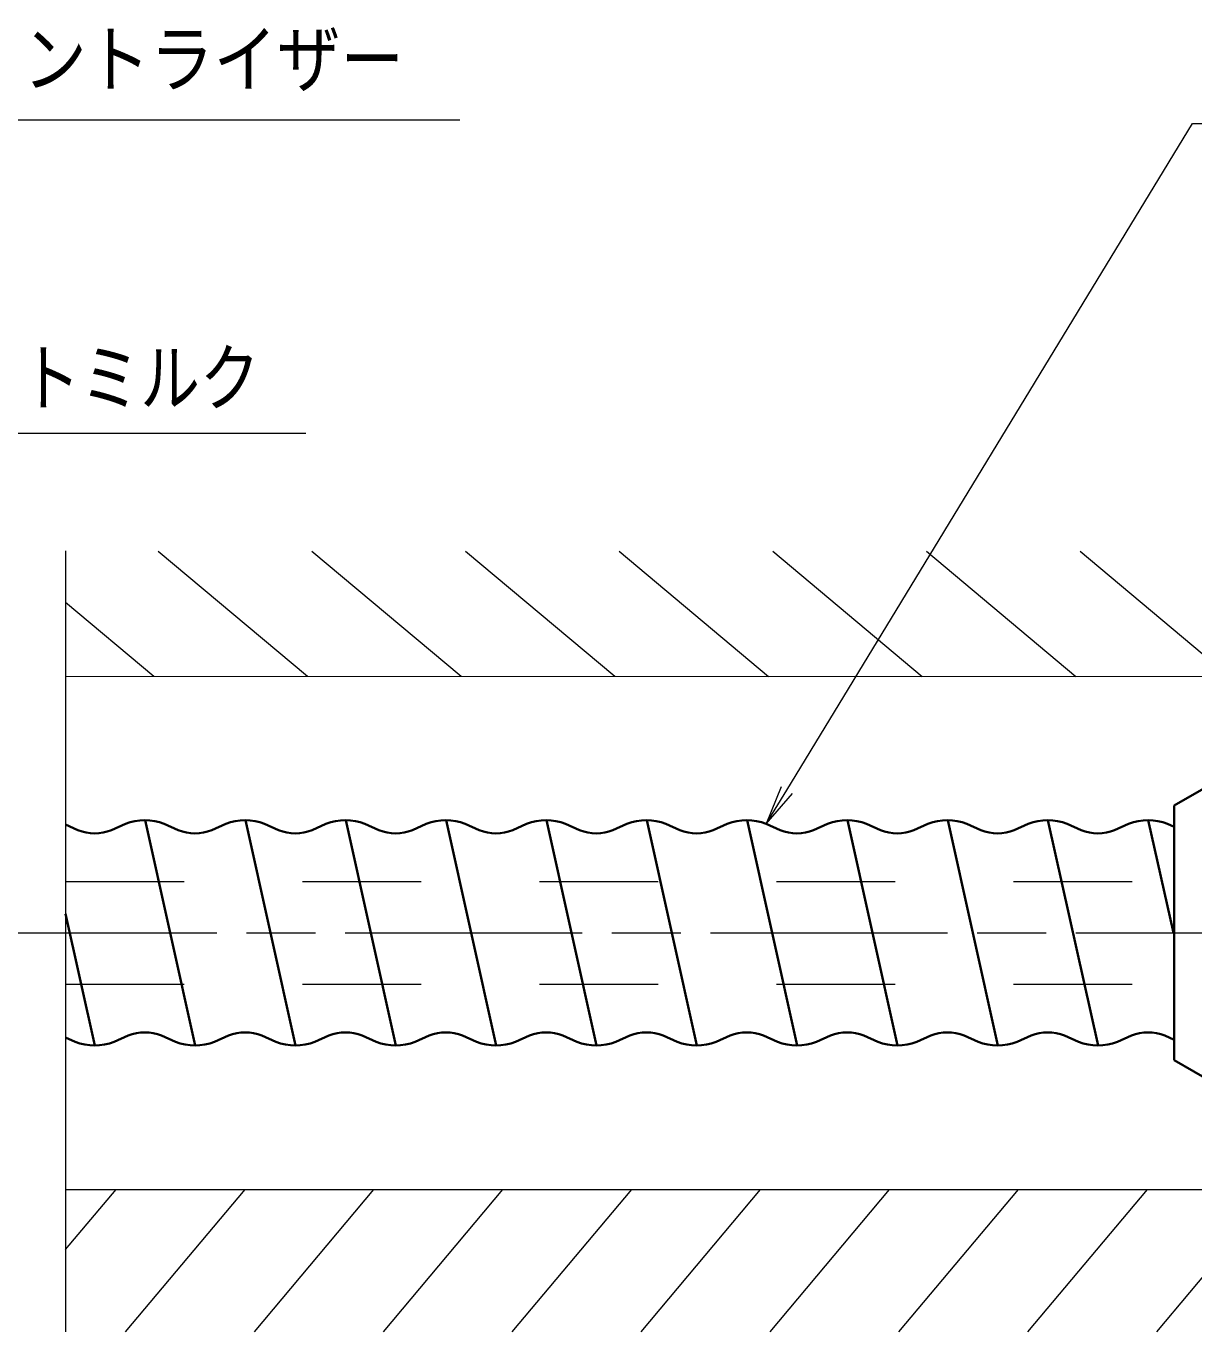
# Model space of a CAD drawing. Units: millimetres at full size, sheet at 1:2.5; details may follow other scales. Extents: x 1766 to 3446, y 896 to 2099.
# Drawn here: x 2776.2 to 2924, y 1710.5 to 1875.9 of the extents above; entities that cross this region are included whole.
import ezdxf
from ezdxf.enums import TextEntityAlignment as Align

# ---------------------------------------------------------------- set-up
doc = ezdxf.new("R2010")
doc.units = ezdxf.units.MM
doc.header["$LTSCALE"] = 2.5
doc.linetypes.add('CHAIN', pattern=[18.5, 12, -1.5, 3.5, -1.5])
doc.linetypes.add('DASHED_SPACED', pattern=[12, 6, -6])
for name, color, linetype, lineweight in [('1外形線', 7, 'Continuous', 35), ('2細い実線', 3, 'Continuous', 20), ('3隠れ線', 2, 'DASHED_SPACED', 13), ('4中心線', 1, 'CHAIN', 15), ('6寸法線', 4, 'Continuous', 13)]:
    doc.layers.add(name, color=color, linetype=linetype, lineweight=lineweight)
doc.layers.add('9文字', color=7, linetype='Continuous')
doc.styles.add('ＭＳ Ｐゴシック', font='')
doc.styles.get('ＭＳ Ｐゴシック').set_extended_font_data('MS PGothic')

# ---------------------------------------------------------------- blocks, each defined once
blk = doc.blocks.new('open_arrow')
at = {"color": 0, "linetype": 'Continuous', "lineweight": -2}
blk.add_lwpolyline([(7.5, 1.25), (0, 0), (7.5, -1.25)], dxfattribs=at)

msp = doc.modelspace()

# ---------------------------------------------------------------- hatches: boundary and pattern name
at = {"layer": '2細い実線'}
h = msp.add_hatch(dxfattribs=at)
h.set_pattern_fill('USER', color=256, style=0, pattern_type=2)
h.set_pattern_definition([(140, (-2094.948, 2288.265), (-8.03485, -9.57556), [])])
h.paths.add_polyline_path([(3107.044, 1793.496), (3106.867, 1809.332), (2781.169, 1809.399), (2781.169, 1793.537)])
h = msp.add_hatch(dxfattribs=at)
h.set_pattern_fill('USER', color=256, style=0, pattern_type=2)
h.set_pattern_definition([(50, (-2094.948, 2288.265), (-9.57556, 8.03485), [])])
h.paths.add_polyline_path([(2781.169, 1728.537), (2781.169, 1710.516), (3107.799, 1710.509), (3107.34, 1728.562), (3098.58, 1728.561)])

# ---------------------------------------------------------------- linework, layer by layer
at = {"layer": '1外形線'}
for p, q in [((2936.978, 1786.098), (2921.498, 1777.161)), ((2921.498, 1744.934), (2921.498, 1777.161)), ((2782.733, 1774.026), (2781.169, 1774.747)), ((2782.733, 1774.026), (2781.169, 1774.747)), ((2782.733, 1774.026), (2781.169, 1774.747)), ((2782.733, 1774.026), (2781.169, 1774.747)), ((2788.731, 1774.842), (2786.962, 1774.026)), ((2788.731, 1774.842), (2786.962, 1774.026)), ((2788.731, 1774.842), (2786.962, 1774.026)), ((2791.231, 1775.291), (2797.581, 1746.791)), ((2795.433, 1774.026), (2793.664, 1774.842)), ((2795.433, 1774.026), (2793.664, 1774.842)), ((2795.433, 1774.026), (2793.664, 1774.842)), ((2795.433, 1774.026), (2793.664, 1774.842)), ((2801.431, 1774.842), (2799.662, 1774.026)), ((2801.431, 1774.842), (2799.662, 1774.026)), ((2801.431, 1774.842), (2799.662, 1774.026)), ((2803.931, 1775.291), (2810.281, 1746.791)), ((2808.133, 1774.026), (2806.364, 1774.842)), ((2808.133, 1774.026), (2806.364, 1774.842)), ((2808.133, 1774.026), (2806.364, 1774.842)), ((2808.133, 1774.026), (2806.364, 1774.842)), ((2814.131, 1774.842), (2812.362, 1774.026)), ((2814.131, 1774.842), (2812.362, 1774.026)), ((2814.131, 1774.842), (2812.362, 1774.026)), ((2816.631, 1775.291), (2822.981, 1746.791)), ((2820.833, 1774.026), (2819.064, 1774.842)), ((2820.833, 1774.026), (2819.064, 1774.842)), ((2820.833, 1774.026), (2819.064, 1774.842)), ((2820.833, 1774.026), (2819.064, 1774.842)), ((2826.831, 1774.842), (2825.062, 1774.026)), ((2826.831, 1774.842), (2825.062, 1774.026)), ((2826.831, 1774.842), (2825.062, 1774.026)), ((2829.331, 1775.291), (2835.681, 1746.791)), ((2833.533, 1774.026), (2831.764, 1774.842)), ((2833.533, 1774.026), (2831.764, 1774.842)), ((2833.533, 1774.026), (2831.764, 1774.842)), ((2833.533, 1774.026), (2831.764, 1774.842)), ((2839.531, 1774.842), (2837.762, 1774.026)), ((2839.531, 1774.842), (2837.762, 1774.026)), ((2839.531, 1774.842), (2837.762, 1774.026)), ((2842.031, 1775.291), (2848.381, 1746.791)), ((2846.233, 1774.026), (2844.464, 1774.842)), ((2846.233, 1774.026), (2844.464, 1774.842)), ((2846.233, 1774.026), (2844.464, 1774.842)), ((2846.233, 1774.026), (2844.464, 1774.842)), ((2852.231, 1774.842), (2850.462, 1774.026)), ((2852.231, 1774.842), (2850.462, 1774.026)), ((2852.231, 1774.842), (2850.462, 1774.026)), ((2854.731, 1775.291), (2861.081, 1746.791)), ((2858.933, 1774.026), (2857.164, 1774.842)), ((2858.933, 1774.026), (2857.164, 1774.842)), ((2858.933, 1774.026), (2857.164, 1774.842)), ((2858.933, 1774.026), (2857.164, 1774.842)), ((2864.931, 1774.842), (2863.162, 1774.026)), ((2864.931, 1774.842), (2863.162, 1774.026)), ((2864.931, 1774.842), (2863.162, 1774.026)), ((2867.431, 1775.291), (2873.781, 1746.791)), ((2871.633, 1774.026), (2869.864, 1774.842)), ((2871.633, 1774.026), (2869.864, 1774.842)), ((2871.633, 1774.026), (2869.864, 1774.842)), ((2871.633, 1774.026), (2869.864, 1774.842)), ((2877.631, 1774.842), (2875.862, 1774.026)), ((2877.631, 1774.842), (2875.862, 1774.026)), ((2877.631, 1774.842), (2875.862, 1774.026)), ((2880.131, 1775.291), (2886.481, 1746.791)), ((2884.333, 1774.026), (2882.564, 1774.842)), ((2884.333, 1774.026), (2882.564, 1774.842)), ((2884.333, 1774.026), (2882.564, 1774.842)), ((2890.331, 1774.842), (2888.562, 1774.026)), ((2890.331, 1774.842), (2888.562, 1774.026)), ((2892.831, 1775.291), (2899.181, 1746.791)), ((2897.033, 1774.026), (2895.265, 1774.842)), ((2903.031, 1774.842), (2901.262, 1774.026)), ((2905.531, 1775.291), (2911.881, 1746.791)), ((2909.733, 1774.026), (2907.965, 1774.842)), ((2915.731, 1774.842), (2913.962, 1774.026)), ((2918.231, 1775.291), (2921.405, 1761.047)), ((2921.498, 1774.457), (2920.665, 1774.842)), ((2781.169, 1763.45), (2784.881, 1746.791)), ((2789.083, 1748.056), (2787.314, 1747.24)), ((2795.081, 1747.24), (2793.312, 1748.056)), ((2801.783, 1748.056), (2800.014, 1747.24)), ((2807.781, 1747.24), (2806.012, 1748.056)), ((2814.483, 1748.056), (2812.714, 1747.24)), ((2820.481, 1747.24), (2818.712, 1748.056)), ((2827.183, 1748.056), (2825.414, 1747.24)), ((2833.181, 1747.24), (2831.412, 1748.056)), ((2839.883, 1748.056), (2838.114, 1747.24)), ((2845.881, 1747.24), (2844.112, 1748.056)), ((2852.583, 1748.056), (2850.814, 1747.24)), ((2852.583, 1748.056), (2850.814, 1747.24)), ((2858.581, 1747.24), (2856.812, 1748.056)), ((2858.581, 1747.24), (2856.812, 1748.056)), ((2865.283, 1748.056), (2863.514, 1747.24)), ((2865.283, 1748.056), (2863.514, 1747.24)), ((2871.281, 1747.24), (2869.512, 1748.056)), ((2871.281, 1747.24), (2869.512, 1748.056)), ((2877.983, 1748.056), (2876.214, 1747.24)), ((2877.983, 1748.056), (2876.214, 1747.24)), ((2877.983, 1748.056), (2876.214, 1747.24)), ((2883.981, 1747.24), (2882.212, 1748.056)), ((2883.981, 1747.24), (2882.212, 1748.056)), ((2890.683, 1748.056), (2888.914, 1747.24)), ((2896.681, 1747.24), (2894.912, 1748.056)), ((2903.383, 1748.056), (2901.615, 1747.24)), ((2909.381, 1747.24), (2907.612, 1748.056)), ((2916.083, 1748.056), (2914.315, 1747.24)), ((2921.49, 1747.512), (2920.312, 1748.056)), ((2782.381, 1747.24), (2781.169, 1747.799)), ((2926.498, 1742.047), (2921.498, 1744.934))]:
    msp.add_line(p, q, dxfattribs=at)
for centre, radius, start, end in [((2791.197, 1768.291), 7, 69.36613, 110.63387), ((2791.197, 1768.291), 7, 69.36613, 110.63387), ((2791.197, 1768.291), 7, 69.36613, 110.63387), ((2803.897, 1768.291), 7, 69.36613, 110.63387), ((2803.897, 1768.291), 7, 69.36613, 110.63387), ((2803.897, 1768.291), 7, 69.36613, 110.63387), ((2816.597, 1768.291), 7, 69.36613, 110.63387), ((2816.597, 1768.291), 7, 69.36613, 110.63387), ((2816.597, 1768.291), 7, 69.36613, 110.63387), ((2829.298, 1768.291), 7, 69.36613, 110.63387), ((2829.298, 1768.291), 7, 69.36613, 110.63387), ((2829.298, 1768.291), 7, 69.36613, 110.63387), ((2841.998, 1768.291), 7, 69.36613, 110.63387), ((2841.998, 1768.291), 7, 69.36613, 110.63387), ((2841.998, 1768.291), 7, 69.36613, 110.63387), ((2854.698, 1768.291), 7, 69.36613, 110.63387), ((2854.698, 1768.291), 7, 69.36613, 110.63387), ((2854.698, 1768.291), 7, 69.36613, 110.63387), ((2867.398, 1768.291), 7, 69.36613, 110.63387), ((2867.398, 1768.291), 7, 69.36613, 110.63387), ((2867.398, 1768.291), 7, 69.36613, 110.63387), ((2880.098, 1768.291), 7, 69.36613, 110.63387), ((2880.098, 1768.291), 7, 69.36613, 110.63387), ((2880.098, 1768.291), 7, 69.36613, 110.63387), ((2892.798, 1768.291), 7, 69.36613, 110.63387), ((2905.498, 1768.291), 7, 69.36613, 110.63387), ((2918.198, 1768.291), 7, 69.36613, 110.63387), ((2784.847, 1779.641), 6, 249.36789, 290.63395), ((2784.847, 1779.641), 6, 249.36789, 290.63395), ((2784.847, 1779.641), 6, 249.36789, 290.63395), ((2797.547, 1779.641), 6, 249.36789, 290.63395), ((2797.547, 1779.641), 6, 249.36789, 290.63395), ((2797.547, 1779.641), 6, 249.36789, 290.63395), ((2810.247, 1779.641), 6, 249.36789, 290.63395), ((2810.247, 1779.641), 6, 249.36789, 290.63395), ((2810.247, 1779.641), 6, 249.36789, 290.63395), ((2822.947, 1779.641), 6, 249.36789, 290.63395), ((2822.947, 1779.641), 6, 249.36789, 290.63395), ((2822.947, 1779.641), 6, 249.36789, 290.63395), ((2835.648, 1779.641), 6, 249.36789, 290.63395), ((2835.648, 1779.641), 6, 249.36789, 290.63395), ((2835.648, 1779.641), 6, 249.36789, 290.63395), ((2848.348, 1779.641), 6, 249.36789, 290.63395), ((2848.348, 1779.641), 6, 249.36789, 290.63395), ((2848.348, 1779.641), 6, 249.36789, 290.63395), ((2861.048, 1779.641), 6, 249.36789, 290.63395), ((2861.048, 1779.641), 6, 249.36789, 290.63395), ((2861.048, 1779.641), 6, 249.36789, 290.63395), ((2873.748, 1779.641), 6, 249.36789, 290.63395), ((2873.748, 1779.641), 6, 249.36789, 290.63395), ((2873.748, 1779.641), 6, 249.36789, 290.63395), ((2886.448, 1779.641), 6, 249.36789, 290.63395), ((2886.448, 1779.641), 6, 249.36789, 290.63395), ((2899.148, 1779.641), 6, 249.36789, 290.63395), ((2911.848, 1779.641), 6, 249.36789, 290.63395), ((2791.198, 1742.441), 6, 69.36605, 110.6363), ((2803.898, 1742.441), 6, 69.36605, 110.6363), ((2816.598, 1742.441), 6, 69.36605, 110.6363), ((2829.298, 1742.441), 6, 69.36605, 110.6363), ((2841.998, 1742.441), 6, 69.36605, 110.6363), ((2854.698, 1742.441), 6, 69.36605, 110.6363), ((2854.698, 1742.441), 6, 69.36605, 110.6363), ((2854.698, 1742.441), 6, 69.36605, 110.6363), ((2867.398, 1742.441), 6, 69.36605, 110.6363), ((2867.398, 1742.441), 6, 69.36605, 110.6363), ((2867.398, 1742.441), 6, 69.36605, 110.6363), ((2880.098, 1742.441), 6, 69.36605, 110.6363), ((2880.098, 1742.441), 6, 69.36605, 110.6363), ((2880.098, 1742.441), 6, 69.36605, 110.6363), ((2892.798, 1742.441), 6, 69.36605, 110.6363), ((2905.498, 1742.441), 6, 69.36605, 110.6363), ((2918.198, 1742.441), 6, 69.36605, 110.6363), ((2784.848, 1753.791), 7, 249.36613, 290.63387), ((2797.548, 1753.791), 7, 249.36613, 290.63387), ((2810.248, 1753.791), 7, 249.36613, 290.63387), ((2822.948, 1753.791), 7, 249.36613, 290.63387), ((2835.648, 1753.791), 7, 249.36613, 290.63387), ((2848.348, 1753.791), 7, 249.36613, 290.63387), ((2848.348, 1753.791), 7, 249.36613, 290.63387), ((2848.348, 1753.791), 7, 249.36613, 290.63387), ((2861.048, 1753.791), 7, 249.36613, 290.63387), ((2861.048, 1753.791), 7, 249.36613, 290.63387), ((2861.048, 1753.791), 7, 249.36613, 290.63387), ((2873.748, 1753.791), 7, 249.36613, 290.63387), ((2873.748, 1753.791), 7, 249.36613, 290.63387), ((2873.748, 1753.791), 7, 249.36613, 290.63387), ((2886.448, 1753.791), 7, 249.36613, 290.63387), ((2886.448, 1753.791), 7, 249.36613, 290.63387), ((2899.148, 1753.791), 7, 249.36613, 290.63387), ((2911.848, 1753.791), 7, 249.36613, 290.63387)]:
    msp.add_arc(centre, radius, start, end, dxfattribs=at)
at = {"layer": '2細い実線'}
for p, q in [((2781.169, 1809.399), (2781.169, 1710.516)), ((2781.169, 1793.537), (3107.044, 1793.496)), ((2781.169, 1728.537), (3107.34, 1728.562))]:
    msp.add_line(p, q, dxfattribs=at)
at = {"layer": '3隠れ線'}
for p, q in [((2781.169, 1767.541), (2921.498, 1767.54)), ((2781.169, 1754.541), (2921.498, 1754.541))]:
    msp.add_line(p, q, dxfattribs=at)
at = {"layer": '4中心線'}
msp.add_line((2770.305, 1761.036), (3116.604, 1761.062), dxfattribs=at)
at = {"layer": '6寸法線'}
for points in [[(2659.857, 1786.07), (2662.612, 1790.242), (2711.294, 1863.981), (2831.064, 1863.981)], [(2869.864, 1774.842), (2872.463, 1779.113), (2923.826, 1863.538), (2996.549, 1863.538)], [(2728.134, 1793.555), (2730.652, 1797.875), (2746.069, 1824.331), (2811.585, 1824.331)]]:
    msp.add_lwpolyline(points, dxfattribs=at)

# ---------------------------------------------------------------- block references
at = {"layer": '6寸法線', "xscale": 0.667, "yscale": 0.667, "rotation": 58.7}
msp.add_blockref('open_arrow', (2869.864, 1774.842), dxfattribs=at)

# ---------------------------------------------------------------- texts
at = {"layer": '9文字', "style": 'ＭＳ Ｐゴシック'}
for s, width, p in [('5.スクリューセントライザー', 0.85, (2772.588, 1871.707)), ('セメントミルク', 0.8, (2779.27, 1831.349))]:
    msp.add_text(s, height=6.928, dxfattribs=dict(at, width=width)).set_placement(p, align=Align.MIDDLE_CENTER)

doc.saveas('drawing.dxf')
